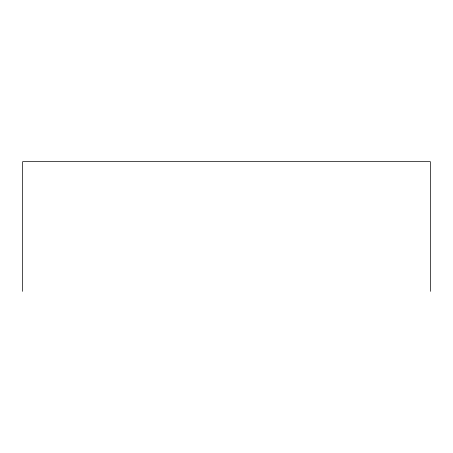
<?xml version="1.0" encoding="UTF-8"?>
<svg xmlns="http://www.w3.org/2000/svg" width="453" height="453" viewBox="0 0 453 453"><rect width="100%" height="100%" fill="white"/><g stroke="black" fill="none" stroke-linecap="round" stroke-linejoin="round"><path stroke-width="0.68" d="M430.35 291.358L430.35 161.642L22.65 161.642L22.65 291.358"/></g></svg>
